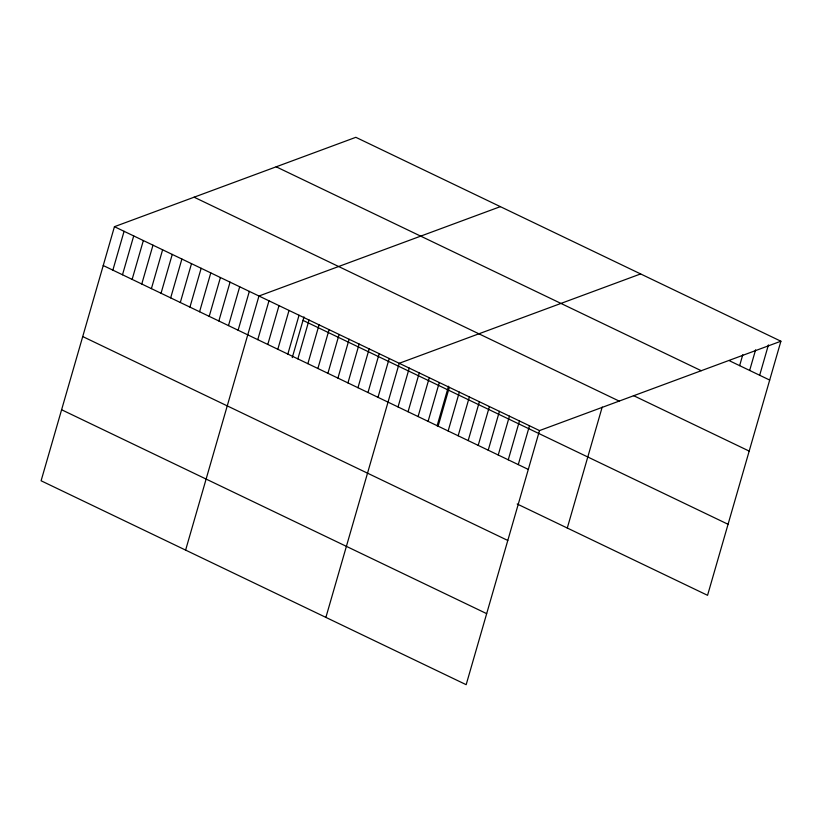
<?xml version="1.0" encoding="UTF-8"?>
<svg xmlns="http://www.w3.org/2000/svg" width="822" height="822" viewBox="0 0 822 822"><rect width="100%" height="100%" fill="white"/><g stroke="black" fill="none" stroke-linecap="round" stroke-linejoin="round"><path stroke-width="1.23" d="M780.9 341.222L355.834 137.315L114.443 226.687L41.1 480.778L466.166 684.685L539.509 430.584L780.9 341.222L707.557 595.313L517.192 503.999M112.861 270.15L124.081 231.301M122.499 274.764L133.709 235.924M132.137 279.388L143.347 240.548M141.774 284.011L152.984 245.172M151.402 288.635L162.612 249.796M161.04 293.259L172.25 254.409M170.678 297.872L181.888 259.033M180.306 302.496L191.516 263.657M189.944 307.12L201.154 268.28M199.582 311.743L210.792 272.904M209.209 316.367L220.43 277.517M218.847 320.981L230.057 282.141M228.485 325.604L239.695 286.765M238.113 330.228L249.333 291.389M185.618 550.103L258.961 296.012L500.362 206.641M257.769 339.661L268.979 300.811M267.787 344.459L279.007 305.62M277.815 349.268L289.025 310.428M287.834 354.077L299.044 315.237M292.262 357.591L304.006 316.902M297.852 358.885L309.062 320.035M307.87 363.684L319.08 324.844M317.888 368.492L329.098 329.653M327.906 373.301L339.116 334.462M337.924 378.11L349.134 339.26M347.942 382.908L359.152 344.069M357.96 387.717L369.181 348.877M367.989 392.526L379.199 353.686M378.007 397.334L389.217 358.484M325.892 617.394L399.235 363.293L640.626 273.932M398.043 406.941L409.253 368.102M408.061 411.75L419.271 372.911M418.079 416.559L429.29 377.709M428.098 421.357L439.308 382.518M437.109 425.786L448.524 386.227M438.116 426.166L449.336 387.326M448.144 430.975L459.354 392.135M458.162 435.783L469.372 396.934M468.18 440.582L479.39 401.742M478.199 445.39L489.409 406.551M488.217 450.199L499.427 411.36M498.235 455.008L509.445 416.158M508.253 459.817L519.463 420.967M518.271 464.615L529.491 425.775M567.283 528.032L602.207 407.044M739.636 365.646L742.78 354.714M749.654 370.445L755.603 349.812M759.672 375.253L768.426 344.911M729.607 360.837L769.69 380.062M276.171 166.804L701.238 370.712M633.402 395.557L749.181 451.093M194.105 197.188L619.161 401.095M114.443 226.687L539.509 430.584M302.999 320.385L728.066 524.282M103.233 265.527L528.299 469.424M82.724 336.558L507.791 540.455M61.599 409.746L486.665 613.644"/></g></svg>
